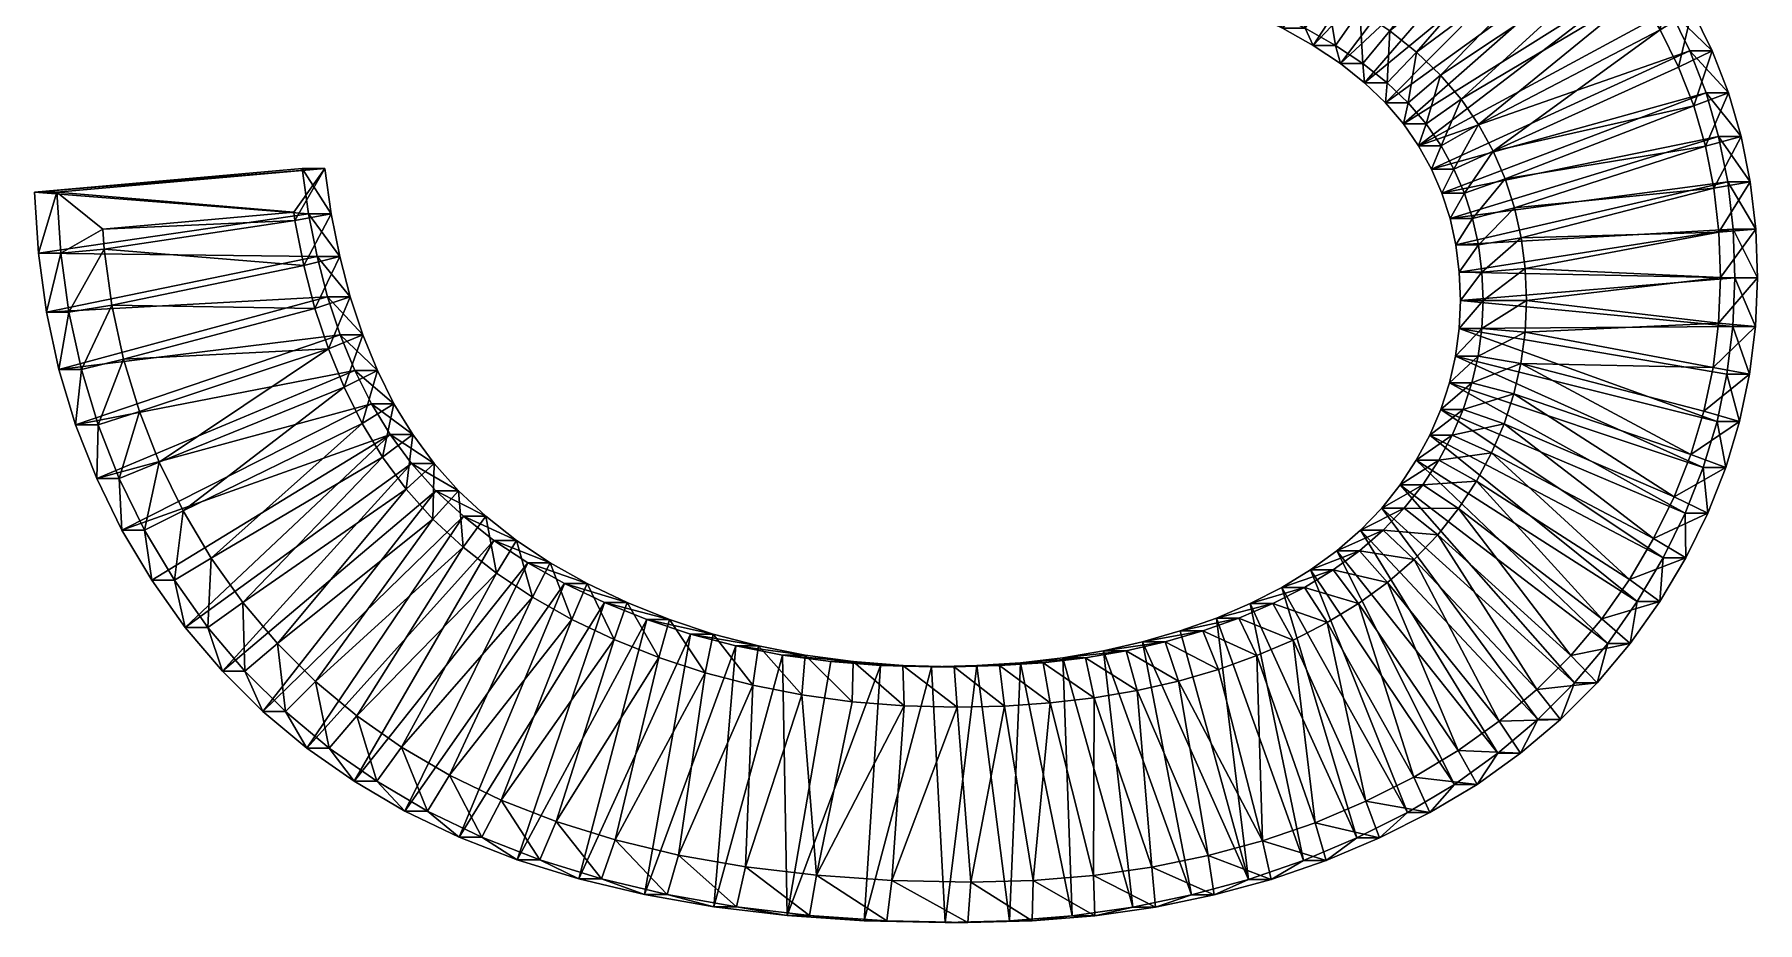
# Model space of a CAD drawing. Header units: metres. Extents: x -136 to 55, y -57 to 41.
# Drawn here: x -61.5 to -50.31, y 6.99 to 12.75 of the extents above; entities that cross this region are included whole.
import ezdxf

# ---------------------------------------------------------------- set-up
doc = ezdxf.new("R2010")
doc.units = ezdxf.units.M
doc.layers.get('0').update_dxf_attribs({"true_color": 0x57e057})

msp = doc.modelspace()

# ---------------------------------------------------------------- meshes
at = {"color": 74, "true_color": 0x58b11a}
mesh = msp.add_polyface(dxfattribs=at)
corners = [(-56.843, 13.805, 0.083), (-56.32, 13.674, 0.033), (-56.696, 13.805, 1.605), (-56.174, 13.674, 1.554), (-55.802, 13.547, -0.017), (-55.655, 13.547, 1.504), (-55.339, 13.43, -0.062), (-55.192, 13.43, 1.46), (-54.931, 13.323, -0.101), (-54.784, 13.323, 1.421), (-54.578, 13.226, -0.135), (-54.432, 13.226, 1.387), (-54.281, 13.138, -0.163), (-54.134, 13.138, 1.358), (-54.039, 13.061, -0.187), (-53.892, 13.061, 1.335), (-53.852, 12.993, -0.205), (-57.523, 8.954, 0.149), (-57.377, 8.954, 1.67), (-57.093, 8.86, 1.643), (-57.798, 9.064, 0.175), (-57.651, 9.064, 1.697), (-58.057, 9.188, 0.2), (-57.911, 9.188, 1.722), (-56.696, 13.805, 1.605), (-56.174, 13.674, 1.554), (-55.655, 13.547, 1.504), (-55.192, 13.43, 1.46), (-54.784, 13.323, 1.421), (-54.432, 13.226, 1.387), (-54.134, 13.138, 1.358), (-53.892, 13.061, 1.335), (-57.093, 8.86, 1.643), (-57.377, 8.954, 1.67), (-57.651, 9.064, 1.697), (-57.911, 9.188, 1.722), (-58.15, 9.323, 1.745), (-56.61, 14.059, 1.816), (-56.09, 13.929, 1.766), (-55.572, 13.802, 1.716), (-55.107, 13.684, 1.671), (-54.696, 13.576, 1.631), (-54.34, 13.478, 1.597), (-54.037, 13.389, 1.568), (-57.445, 8.707, 1.896), (-57.735, 8.824, 1.924), (-58.01, 8.955, 1.95), (-58.15, 9.323, 1.745), (-53.792, 14.935, -0.211), (-53.411, 14.812, -0.247)]
mesh.append_faces([[corners[k] for k in face] for face in [(48, 12, 10), (49, 14, 12)]], dxfattribs={"vtx0": -1, "vtx2": -1, "color": 74})
mesh.append_faces([[corners[k] for k in face] for face in [(0, 1, 2), (1, 4, 3), (4, 6, 5), (6, 8, 7), (8, 10, 9), (10, 12, 11), (12, 14, 13), (14, 16, 15), (17, 20, 18), (20, 22, 21), (2, 3, 24), (3, 5, 25), (5, 7, 26), (7, 9, 27), (9, 11, 28), (11, 13, 29), (13, 15, 30), (19, 18, 32), (18, 21, 33), (21, 23, 34), (23, 36, 35), (24, 25, 37), (25, 26, 38), (26, 27, 39), (27, 28, 40), (28, 29, 41), (29, 30, 42), (30, 31, 43), (33, 34, 44), (34, 35, 45), (35, 47, 46)]], dxfattribs={"vtx1": -1, "color": 74})
mesh.append_faces([[corners[k] for k in face] for face in [(1, 3, 2), (4, 5, 3), (6, 7, 5), (8, 9, 7), (10, 11, 9), (12, 13, 11), (14, 15, 13), (17, 18, 19), (20, 21, 18), (22, 23, 21), (3, 25, 24), (5, 26, 25), (7, 27, 26), (9, 28, 27), (11, 29, 28), (13, 30, 29), (15, 31, 30), (18, 33, 32), (21, 34, 33), (23, 35, 34), (26, 39, 38), (27, 40, 39), (28, 41, 40), (29, 42, 41), (30, 43, 42), (35, 46, 45)]], dxfattribs={"vtx2": -1, "color": 74})
mesh = msp.add_polyface(dxfattribs=at)
corners = [(-53.852, 12.993, -0.205), (-53.705, 12.993, 1.317), (-53.892, 13.061, 1.335), (-53.613, 12.895, -0.228), (-53.467, 12.895, 1.294), (-53.395, 12.79, -0.249), (-53.249, 12.79, 1.273), (-53.197, 12.679, -0.268), (-53.051, 12.679, 1.254), (-53.02, 12.561, -0.285), (-52.874, 12.561, 1.237), (-52.863, 12.437, -0.3), (-52.717, 12.437, 1.221), (-53.892, 13.061, 1.335), (-53.705, 12.993, 1.317), (-53.467, 12.895, 1.294), (-53.249, 12.79, 1.273), (-53.051, 12.679, 1.254), (-52.874, 12.561, 1.237), (-52.717, 12.437, 1.221), (-53.788, 13.309, 1.544), (-54.037, 13.389, 1.568), (-53.591, 13.238, 1.525), (-53.34, 13.134, 1.501), (-53.108, 13.023, 1.478), (-52.894, 12.903, 1.458), (-52.7, 12.774, 1.439), (-52.525, 12.636, 1.422), (-53.328, 14.564, 1.5), (-53.015, 14.451, 1.469), (-52.445, 14.187, 1.415), (-52.153, 14.016, 1.387), (-51.888, 13.836, 1.361), (-51.648, 13.645, 1.338), (-51.435, 13.444, 1.317), (-52.37, 12.487, 1.407), (-53.411, 14.812, -0.247), (-54.039, 13.061, -0.187), (-53.088, 14.696, -0.278), (-52.489, 14.417, -0.336), (-52.182, 14.238, -0.366), (-51.9, 14.047, -0.393), (-51.645, 13.844, -0.417), (-51.416, 13.628, -0.439), (-52.727, 12.307, -0.313), (-51.212, 13.4, -0.459), (-52.611, 12.17, -0.324)]
mesh.append_faces([[corners[k] for k in face] for face in [(40, 5, 39), (41, 7, 40), (42, 9, 41)]], dxfattribs={"vtx0": -1, "vtx1": -1, "color": 74})
mesh.append_faces([[corners[k] for k in face] for face in [(28, 21, 20), (28, 20, 22), (29, 22, 23), (30, 23, 24), (30, 24, 25), (32, 25, 26), (33, 26, 27), (34, 27, 35), (36, 0, 37), (38, 3, 0), (39, 5, 3), (40, 7, 5), (41, 9, 7), (42, 11, 9), (43, 44, 11), (45, 46, 44)]], dxfattribs={"vtx0": -1, "vtx2": -1, "color": 74})
mesh.append_faces([[corners[k] for k in face] for face in [(0, 3, 1), (3, 5, 4), (5, 7, 6), (7, 9, 8), (9, 11, 10), (2, 1, 13), (1, 4, 14), (4, 6, 15), (6, 8, 16), (8, 10, 17), (10, 12, 18), (13, 14, 20), (14, 15, 22), (15, 16, 23), (16, 17, 24), (17, 18, 25), (18, 19, 26)]], dxfattribs={"vtx1": -1, "color": 74})
mesh.append_faces([[corners[k] for k in face] for face in [(31, 30, 25), (32, 31, 25), (33, 32, 26)]], dxfattribs={"vtx1": -1, "vtx2": -1, "color": 74})
mesh.append_faces([[corners[k] for k in face] for face in [(0, 1, 2), (3, 4, 1), (5, 6, 4), (7, 8, 6), (9, 10, 8), (11, 12, 10), (1, 14, 13), (4, 15, 14), (6, 16, 15), (8, 17, 16), (10, 18, 17), (12, 19, 18), (13, 20, 21), (14, 22, 20), (15, 23, 22), (16, 24, 23), (17, 25, 24), (18, 26, 25), (19, 27, 26)]], dxfattribs={"vtx2": -1, "color": 74})
mesh = msp.add_polyface(dxfattribs=at)
corners = [(-50.564, 12.088, -0.521), (-50.646, 12.372, -0.513), (-50.417, 12.088, 1), (-50.5, 12.372, 1.008), (-50.752, 12.645, -0.503), (-50.606, 12.645, 1.018), (-50.882, 12.908, -0.491), (-50.735, 12.908, 1.031), (-51.035, 13.159, -0.476), (-50.888, 13.159, 1.045), (-51.212, 13.4, -0.459), (-51.066, 13.4, 1.062), (-51.416, 13.628, -0.439), (-51.269, 13.628, 1.082), (-51.645, 13.844, -0.417), (-51.499, 13.844, 1.104), (-50.417, 12.088, 1), (-50.5, 12.372, 1.008), (-50.606, 12.645, 1.018), (-50.735, 12.908, 1.031), (-50.888, 13.159, 1.045), (-51.066, 13.4, 1.062), (-51.269, 13.628, 1.082), (-51.499, 13.844, 1.104), (-50.726, 12.288, 1.249), (-50.65, 12.026, 1.242), (-50.824, 12.539, 1.259), (-50.943, 12.781, 1.27), (-51.084, 13.013, 1.284), (-51.247, 13.234, 1.299), (-51.435, 13.444, 1.317), (-51.648, 13.645, 1.338), (-51.754, 14.047, 1.129), (-51.888, 13.836, 1.361), (-52.525, 12.636, 1.422), (-52.37, 12.487, 1.407), (-52.236, 12.33, 1.395), (-52.123, 12.165, 1.384), (-52.028, 11.993, 1.374), (-52.863, 12.437, -0.3), (-52.727, 12.307, -0.313), (-52.611, 12.17, -0.324), (-52.512, 12.027, -0.334), (-52.429, 11.877, -0.342)]
mesh.append_faces([[corners[k] for k in face] for face in [(12, 39, 14), (10, 40, 12), (8, 41, 10), (6, 42, 8), (4, 42, 6), (1, 43, 4)]], dxfattribs={"vtx0": -1, "vtx1": -1, "color": 74})
mesh.append_faces([[corners[k] for k in face] for face in [(29, 35, 36), (28, 36, 37), (27, 37, 38), (4, 43, 42)]], dxfattribs={"vtx0": -1, "vtx2": -1, "color": 74})
mesh.append_faces([[corners[k] for k in face] for face in [(0, 1, 2), (1, 4, 3), (4, 6, 5), (6, 8, 7), (8, 10, 9), (10, 12, 11), (12, 14, 13), (2, 3, 16), (3, 5, 17), (5, 7, 18), (7, 9, 19), (9, 11, 20), (11, 13, 21), (13, 15, 22), (17, 18, 24), (18, 19, 26), (19, 20, 27), (20, 21, 28), (21, 22, 29), (22, 23, 30), (23, 32, 31)]], dxfattribs={"vtx1": -1, "color": 74})
mesh.append_faces([[corners[k] for k in face] for face in [(30, 31, 34), (29, 30, 35), (28, 29, 36), (27, 28, 37), (26, 27, 38), (24, 26, 38)]], dxfattribs={"vtx1": -1, "vtx2": -1, "color": 74})
mesh.append_faces([[corners[k] for k in face] for face in [(1, 3, 2), (4, 5, 3), (6, 7, 5), (8, 9, 7), (10, 11, 9), (12, 13, 11), (14, 15, 13), (3, 17, 16), (5, 18, 17), (7, 19, 18), (9, 20, 19), (11, 21, 20), (13, 22, 21), (15, 23, 22), (17, 24, 25), (18, 26, 24), (19, 27, 26), (20, 28, 27), (21, 29, 28), (22, 30, 29), (23, 31, 30), (32, 33, 31)]], dxfattribs={"vtx2": -1, "color": 74})
mesh = msp.add_polyface(dxfattribs=at)
corners = [(-52.863, 12.437, -0.3), (-52.727, 12.307, -0.313), (-52.717, 12.437, 1.221), (-52.58, 12.307, 1.208), (-52.611, 12.17, -0.324), (-52.464, 12.17, 1.197), (-52.512, 12.027, -0.334), (-52.366, 12.027, 1.188), (-52.429, 11.877, -0.342), (-52.283, 11.877, 1.18), (-52.361, 11.72, -0.348), (-52.215, 11.72, 1.173), (-52.308, 11.556, -0.353), (-52.162, 11.556, 1.168), (-52.271, 11.386, -0.357), (-52.124, 11.386, 1.164), (-52.248, 11.209, -0.359), (-52.101, 11.209, 1.162), (-52.24, 11.025, -0.36), (-52.094, 11.025, 1.161), (-52.248, 10.842, -0.359), (-52.102, 10.842, 1.162), (-52.272, 10.663, -0.357), (-52.717, 12.437, 1.221), (-52.58, 12.307, 1.208), (-52.464, 12.17, 1.197), (-52.366, 12.027, 1.188), (-52.283, 11.877, 1.18), (-52.215, 11.72, 1.173), (-52.162, 11.556, 1.168), (-52.124, 11.386, 1.164), (-52.101, 11.209, 1.162), (-52.094, 11.025, 1.161), (-52.102, 10.842, 1.162), (-52.126, 10.663, 1.165), (-52.525, 12.636, 1.422), (-52.37, 12.487, 1.407), (-52.236, 12.33, 1.395), (-52.123, 12.165, 1.384), (-52.028, 11.993, 1.374), (-51.95, 11.813, 1.367), (-51.889, 11.626, 1.361), (-51.846, 11.431, 1.357), (-51.82, 11.231, 1.354), (-52.126, 10.663, 1.165), (-51.821, 10.819, 1.355), (-51.035, 13.159, -0.476)]
mesh.append_faces([[corners[k] for k in face] for face in [(46, 6, 4)]], dxfattribs={"vtx0": -1, "vtx2": -1, "color": 74})
mesh.append_faces([[corners[k] for k in face] for face in [(0, 1, 2), (1, 4, 3), (4, 6, 5), (6, 8, 7), (8, 10, 9), (10, 12, 11), (12, 14, 13), (14, 16, 15), (16, 18, 17), (18, 20, 19), (20, 22, 21), (2, 3, 23), (3, 5, 24), (5, 7, 25), (7, 9, 26), (9, 11, 27), (11, 13, 28), (13, 15, 29), (15, 17, 30), (17, 19, 31), (19, 21, 32), (21, 34, 33), (23, 24, 35), (24, 25, 36), (25, 26, 37), (26, 27, 38), (27, 28, 39), (28, 29, 40), (29, 30, 41), (30, 31, 42), (31, 32, 43), (33, 44, 45)]], dxfattribs={"vtx1": -1, "color": 74})
mesh.append_faces([[corners[k] for k in face] for face in [(1, 3, 2), (4, 5, 3), (6, 7, 5), (8, 9, 7), (10, 11, 9), (12, 13, 11), (14, 15, 13), (16, 17, 15), (18, 19, 17), (20, 21, 19), (3, 24, 23), (5, 25, 24), (7, 26, 25), (9, 27, 26), (11, 28, 27), (13, 29, 28), (15, 30, 29), (17, 31, 30), (19, 32, 31), (21, 33, 32), (24, 36, 35), (25, 37, 36), (26, 38, 37), (27, 39, 38), (28, 40, 39)]], dxfattribs={"vtx2": -1, "color": 74})
mesh = msp.add_polyface(dxfattribs=at)
corners = [(-50.471, 10.856, -0.53), (-50.324, 10.856, 0.991), (-50.363, 10.546, 0.995), (-50.458, 11.172, -0.532), (-50.312, 11.172, 0.99), (-50.47, 11.488, -0.53), (-50.323, 11.488, 0.991), (-50.505, 11.794, -0.527), (-50.359, 11.794, 0.994), (-50.564, 12.088, -0.521), (-50.417, 12.088, 1), (-50.324, 10.856, 0.991), (-50.363, 10.546, 0.995), (-50.312, 11.172, 0.99), (-50.323, 11.488, 0.991), (-50.359, 11.794, 0.994), (-50.417, 12.088, 1), (-50.564, 10.878, 1.233), (-50.6, 10.589, 1.237), (-50.552, 11.173, 1.232), (-50.563, 11.468, 1.233), (-50.595, 11.753, 1.237), (-50.65, 12.026, 1.242), (-50.5, 12.372, 1.008), (-52.162, 11.556, 1.168), (-51.889, 11.626, 1.361), (-51.95, 11.813, 1.367), (-52.124, 11.386, 1.164), (-51.846, 11.431, 1.357), (-52.101, 11.209, 1.162), (-51.82, 11.231, 1.354), (-52.094, 11.025, 1.161), (-51.812, 11.024, 1.354), (-52.102, 10.842, 1.162), (-51.821, 10.819, 1.355), (-50.726, 12.288, 1.249), (-52.028, 11.993, 1.374), (-50.646, 12.372, -0.513), (-52.361, 11.72, -0.348), (-52.429, 11.877, -0.342), (-52.308, 11.556, -0.353), (-52.271, 11.386, -0.357), (-52.248, 11.209, -0.359), (-52.24, 11.025, -0.36), (-52.248, 10.842, -0.359), (-50.51, 10.546, -0.527)]
mesh.append_faces([[corners[k] for k in face] for face in [(9, 38, 37), (7, 40, 9), (5, 41, 7), (3, 42, 5), (0, 43, 3), (45, 44, 0)]], dxfattribs={"vtx0": -1, "vtx1": -1, "color": 74})
mesh.append_faces([[corners[k] for k in face] for face in [(35, 36, 26), (22, 26, 25), (21, 25, 28), (20, 28, 30), (19, 30, 32), (17, 32, 34), (37, 38, 39), (9, 40, 38), (7, 41, 40), (5, 42, 41), (3, 43, 42), (0, 44, 43)]], dxfattribs={"vtx0": -1, "vtx2": -1, "color": 74})
mesh.append_faces([[corners[k] for k in face] for face in [(0, 3, 1), (3, 5, 4), (5, 7, 6), (7, 9, 8), (1, 4, 11), (4, 6, 13), (6, 8, 14), (8, 10, 15), (11, 13, 17), (13, 14, 19), (14, 15, 20), (15, 16, 21), (16, 23, 22), (31, 33, 32)]], dxfattribs={"vtx1": -1, "color": 74})
mesh.append_faces([[corners[k] for k in face] for face in [(22, 35, 26), (21, 22, 25), (20, 21, 28), (19, 20, 30), (17, 19, 32), (18, 17, 34)]], dxfattribs={"vtx1": -1, "vtx2": -1, "color": 74})
mesh.append_faces([[corners[k] for k in face] for face in [(0, 1, 2), (3, 4, 1), (5, 6, 4), (7, 8, 6), (9, 10, 8), (1, 11, 12), (4, 13, 11), (6, 14, 13), (8, 15, 14), (10, 16, 15), (11, 17, 18), (13, 19, 17), (14, 20, 19), (15, 21, 20), (16, 22, 21), (24, 25, 26), (27, 28, 25), (29, 30, 28), (31, 32, 30), (33, 34, 32)]], dxfattribs={"vtx2": -1, "color": 74})
mesh = msp.add_polyface(dxfattribs=at)
corners = [(-61.474, 11.332, 0.529), (-61.422, 10.948, 0.524), (-61.328, 11.332, 2.051), (-61.275, 10.948, 2.046), (-61.341, 10.577, 0.516), (-61.194, 10.577, 2.038), (-61.232, 10.217, 0.506), (-61.086, 10.217, 2.027), (-61.095, 9.869, 0.493), (-60.949, 9.869, 2.014), (-59.76, 11.88, 0.364), (-61.499, 11.727, 0.532), (-59.614, 11.88, 1.886), (-61.353, 11.727, 2.053), (-61.328, 11.332, 2.051), (-61.275, 10.948, 2.046), (-61.194, 10.577, 2.038), (-61.086, 10.217, 2.027), (-60.949, 9.869, 2.014), (-59.614, 11.88, 1.886), (-61.353, 11.727, 2.053), (-61.047, 11.358, 2.243), (-60.997, 10.994, 2.238), (-60.921, 10.643, 2.231), (-60.818, 10.303, 2.221), (-60.689, 9.976, 2.208), (-60.784, 9.534, 1.998), (-59.816, 11.597, 2.124), (-61.056, 11.488, 2.244), (-60.534, 9.659, 2.194), (-59.489, 10.461, 2.093), (-59.591, 10.71, 2.103), (-59.678, 10.973, 2.111), (-59.751, 11.251, 2.118), (-59.809, 11.543, 2.124), (-59.311, 10.354, 0.321), (-60.931, 9.534, 0.477), (-59.419, 10.57, 0.331), (-59.514, 10.801, 0.34), (-59.596, 11.048, 0.348), (-59.664, 11.309, 0.355), (-59.719, 11.587, 0.36)]
mesh.append_faces([[corners[k] for k in face] for face in [(8, 35, 36), (6, 37, 8), (4, 38, 6), (1, 39, 4), (0, 40, 1), (11, 41, 0)]], dxfattribs={"vtx0": -1, "vtx1": -1, "color": 74})
mesh.append_faces([[corners[k] for k in face] for face in [(23, 31, 32), (22, 32, 33), (21, 33, 34), (6, 38, 37), (4, 39, 38), (1, 40, 39), (0, 41, 40)]], dxfattribs={"vtx0": -1, "vtx2": -1, "color": 74})
mesh.append_faces([[corners[k] for k in face] for face in [(0, 1, 2), (1, 4, 3), (4, 6, 5), (6, 8, 7), (10, 11, 12), (11, 0, 13), (2, 3, 14), (3, 5, 15), (5, 7, 16), (7, 9, 17), (12, 13, 19), (13, 2, 20), (14, 15, 21), (15, 16, 22), (16, 17, 23), (17, 18, 24), (18, 26, 25), (19, 20, 27), (20, 14, 28), (27, 28, 34), (10, 41, 11)]], dxfattribs={"vtx1": -1, "color": 74})
mesh.append_faces([[corners[k] for k in face] for face in [(25, 29, 30), (24, 25, 31), (23, 24, 31), (22, 23, 32), (21, 22, 33), (28, 21, 34)]], dxfattribs={"vtx1": -1, "vtx2": -1, "color": 74})
mesh.append_faces([[corners[k] for k in face] for face in [(1, 3, 2), (4, 5, 3), (6, 7, 5), (8, 9, 7), (11, 13, 12), (0, 2, 13), (3, 15, 14), (5, 16, 15), (7, 17, 16), (9, 18, 17), (13, 20, 19), (2, 14, 20), (15, 22, 21), (16, 23, 22), (17, 24, 23), (18, 25, 24), (20, 28, 27), (14, 21, 28)]], dxfattribs={"vtx2": -1, "color": 74})
mesh = msp.add_polyface(dxfattribs=at)
corners = [(-58.893, 9.79, 0.281), (-59.051, 9.967, 0.296), (-58.747, 9.79, 1.802), (-58.905, 9.967, 1.817), (-59.19, 10.154, 0.309), (-59.043, 10.154, 1.831), (-59.311, 10.354, 0.321), (-59.165, 10.354, 1.842), (-59.419, 10.57, 0.331), (-59.273, 10.57, 1.853), (-59.514, 10.801, 0.34), (-59.368, 10.801, 1.862), (-59.596, 11.048, 0.348), (-59.449, 11.048, 1.87), (-59.664, 11.309, 0.355), (-59.517, 11.309, 1.876), (-59.719, 11.587, 0.36), (-59.572, 11.587, 1.882), (-59.76, 11.88, 0.364), (-59.614, 11.88, 1.886), (-58.747, 9.79, 1.802), (-58.905, 9.967, 1.817), (-59.043, 10.154, 1.831), (-59.165, 10.354, 1.842), (-59.273, 10.57, 1.853), (-59.368, 10.801, 1.862), (-59.449, 11.048, 1.87), (-59.517, 11.309, 1.876), (-59.572, 11.587, 1.882), (-59.614, 11.88, 1.886), (-59.086, 9.801, 2.054), (-58.912, 9.606, 2.037), (-59.239, 10.007, 2.069), (-59.372, 10.227, 2.082), (-59.489, 10.461, 2.093), (-59.591, 10.71, 2.103), (-59.678, 10.973, 2.111), (-59.751, 11.251, 2.118), (-59.809, 11.543, 2.124), (-59.816, 11.597, 2.124), (-60.352, 9.353, 2.176), (-60.534, 9.659, 2.194), (-60.689, 9.976, 2.208), (-60.931, 9.534, 0.477), (-61.095, 9.869, 0.493)]
mesh.append_faces([[corners[k] for k in face] for face in [(40, 32, 33), (41, 33, 34), (42, 34, 35), (43, 6, 4), (44, 8, 6)]], dxfattribs={"vtx0": -1, "vtx2": -1, "color": 74})
mesh.append_faces([[corners[k] for k in face] for face in [(0, 1, 2), (1, 4, 3), (4, 6, 5), (6, 8, 7), (8, 10, 9), (10, 12, 11), (12, 14, 13), (14, 16, 15), (16, 18, 17), (2, 3, 20), (3, 5, 21), (5, 7, 22), (7, 9, 23), (9, 11, 24), (11, 13, 25), (13, 15, 26), (15, 17, 27), (17, 19, 28), (21, 22, 30), (22, 23, 32), (23, 24, 33), (24, 25, 34), (25, 26, 35), (26, 27, 36), (27, 28, 37), (28, 29, 38)]], dxfattribs={"vtx1": -1, "color": 74})
mesh.append_faces([[corners[k] for k in face] for face in [(1, 3, 2), (4, 5, 3), (6, 7, 5), (8, 9, 7), (10, 11, 9), (12, 13, 11), (14, 15, 13), (16, 17, 15), (18, 19, 17), (3, 21, 20), (5, 22, 21), (7, 23, 22), (9, 24, 23), (11, 25, 24), (13, 26, 25), (15, 27, 26), (17, 28, 27), (19, 29, 28), (21, 30, 31), (22, 32, 30), (23, 33, 32), (24, 34, 33), (25, 35, 34), (26, 36, 35), (27, 37, 36), (28, 38, 37), (29, 39, 38)]], dxfattribs={"vtx2": -1, "color": 74})
mesh = msp.add_polyface(dxfattribs=at)
corners = [(-50.781, 9.645, -0.5), (-50.665, 9.94, -0.512), (-50.635, 9.645, 1.021), (-50.518, 9.94, 1.01), (-50.574, 10.24, -0.52), (-50.428, 10.24, 1.001), (-50.51, 10.546, -0.527), (-50.363, 10.546, 0.995), (-50.471, 10.856, -0.53), (-52.272, 10.663, -0.357), (-52.126, 10.663, 1.165), (-52.102, 10.842, 1.162), (-52.312, 10.489, -0.353), (-52.166, 10.489, 1.168), (-52.368, 10.318, -0.348), (-52.222, 10.318, 1.174), (-50.635, 9.645, 1.021), (-50.518, 9.94, 1.01), (-50.428, 10.24, 1.001), (-50.363, 10.546, 0.995), (-50.324, 10.856, 0.991), (-52.126, 10.663, 1.165), (-52.102, 10.842, 1.162), (-52.166, 10.489, 1.168), (-52.222, 10.318, 1.174), (-52.294, 10.151, 1.181), (-52.294, 10.151, 1.181), (-50.853, 9.751, 1.261), (-50.744, 10.026, 1.251), (-50.66, 10.306, 1.243), (-50.6, 10.589, 1.237), (-50.324, 10.856, 0.991), (-51.848, 10.616, 1.357), (-51.821, 10.819, 1.355), (-51.893, 10.418, 1.362), (-51.957, 10.225, 1.368), (-52.038, 10.036, 1.375), (-52.381, 9.988, 1.189), (-52.136, 9.853, 1.385), (-50.986, 9.48, 1.274), (-52.248, 10.842, -0.359), (-50.924, 9.355, -0.487), (-52.44, 10.151, -0.341), (-51.092, 9.071, -0.471), (-52.528, 9.988, -0.332)]
mesh.append_faces([[corners[k] for k in face] for face in [(4, 40, 6), (1, 9, 4), (0, 12, 1), (41, 14, 0)]], dxfattribs={"vtx0": -1, "vtx1": -1, "color": 74})
mesh.append_faces([[corners[k] for k in face] for face in [(30, 33, 32), (28, 32, 34), (27, 34, 35), (39, 35, 36), (4, 9, 40), (1, 12, 9), (0, 14, 12), (41, 42, 14), (43, 44, 42)]], dxfattribs={"vtx0": -1, "vtx2": -1, "color": 74})
mesh.append_faces([[corners[k] for k in face] for face in [(0, 1, 2), (1, 4, 3), (4, 6, 5), (6, 8, 7), (9, 12, 10), (2, 3, 16), (3, 5, 17), (5, 7, 18), (7, 20, 19), (10, 13, 21), (13, 15, 23), (15, 25, 24), (16, 17, 27), (17, 18, 28), (18, 19, 29), (19, 31, 30), (21, 23, 32), (23, 24, 34), (24, 26, 35), (26, 37, 36)]], dxfattribs={"vtx1": -1, "color": 74})
mesh.append_faces([[corners[k] for k in face] for face in [(29, 30, 32), (28, 29, 32), (27, 28, 34), (39, 27, 35)]], dxfattribs={"vtx1": -1, "vtx2": -1, "color": 74})
mesh.append_faces([[corners[k] for k in face] for face in [(1, 3, 2), (4, 5, 3), (6, 7, 5), (9, 10, 11), (12, 13, 10), (14, 15, 13), (3, 17, 16), (5, 18, 17), (7, 19, 18), (10, 21, 22), (13, 23, 21), (15, 24, 23), (25, 26, 24), (17, 28, 27), (18, 29, 28), (19, 30, 29), (21, 32, 33), (23, 34, 32), (24, 35, 34), (26, 36, 35), (37, 38, 36)]], dxfattribs={"vtx2": -1, "color": 74})
mesh = msp.add_polyface(dxfattribs=at)
corners = [(-52.312, 10.489, -0.353), (-52.368, 10.318, -0.348), (-52.166, 10.489, 1.168), (-52.44, 10.151, -0.341), (-52.222, 10.318, 1.174), (-52.294, 10.151, 1.181), (-52.528, 9.988, -0.332), (-52.381, 9.988, 1.189), (-52.632, 9.829, -0.322), (-52.485, 9.829, 1.199), (-52.752, 9.677, -0.311), (-52.606, 9.677, 1.211), (-52.889, 9.534, -0.297), (-52.743, 9.534, 1.224), (-53.043, 9.401, -0.283), (-52.896, 9.401, 1.239), (-53.213, 9.277, -0.266), (-53.067, 9.277, 1.255), (-53.401, 9.163, -0.248), (-53.254, 9.163, 1.273), (-53.605, 9.059, -0.229), (-53.458, 9.059, 1.293), (-53.825, 8.964, -0.207), (-53.679, 8.964, 1.314), (-52.294, 10.151, 1.181), (-52.381, 9.988, 1.189), (-52.485, 9.829, 1.199), (-52.606, 9.677, 1.211), (-52.743, 9.534, 1.224), (-52.896, 9.401, 1.239), (-53.067, 9.277, 1.255), (-53.254, 9.163, 1.273), (-53.458, 9.059, 1.293), (-53.679, 8.964, 1.314), (-52.136, 9.853, 1.385), (-52.253, 9.675, 1.396), (-52.388, 9.504, 1.409), (-52.542, 9.343, 1.424), (-52.714, 9.195, 1.441), (-52.902, 9.059, 1.459), (-53.106, 8.934, 1.478), (-53.326, 8.821, 1.5), (-51.989, 8.294, 1.371), (-51.499, 8.543, -0.431), (-51.737, 8.306, -0.408), (-51.997, 8.087, -0.383)]
mesh.append_faces([[corners[k] for k in face] for face in [(42, 37, 38), (43, 10, 8), (44, 12, 10), (45, 14, 12)]], dxfattribs={"vtx0": -1, "vtx2": -1, "color": 74})
mesh.append_faces([[corners[k] for k in face] for face in [(0, 1, 2), (1, 3, 4), (3, 6, 5), (6, 8, 7), (8, 10, 9), (10, 12, 11), (12, 14, 13), (14, 16, 15), (16, 18, 17), (18, 20, 19), (20, 22, 21), (5, 7, 24), (7, 9, 25), (9, 11, 26), (11, 13, 27), (13, 15, 28), (15, 17, 29), (17, 19, 30), (19, 21, 31), (21, 23, 32), (25, 26, 34), (26, 27, 35), (27, 28, 36), (28, 29, 37), (29, 30, 38), (30, 31, 39), (31, 32, 40), (32, 33, 41)]], dxfattribs={"vtx1": -1, "color": 74})
mesh.append_faces([[corners[k] for k in face] for face in [(3, 5, 4), (6, 7, 5), (8, 9, 7), (10, 11, 9), (12, 13, 11), (14, 15, 13), (16, 17, 15), (18, 19, 17), (20, 21, 19), (22, 23, 21), (7, 25, 24), (9, 26, 25), (11, 27, 26), (13, 28, 27), (15, 29, 28), (17, 30, 29), (19, 31, 30), (21, 32, 31), (23, 33, 32), (26, 35, 34), (27, 36, 35), (28, 37, 36), (29, 38, 37), (30, 39, 38), (31, 40, 39), (32, 41, 40)]], dxfattribs={"vtx2": -1, "color": 74})
mesh = msp.add_polyface(dxfattribs=at)
corners = [(-61.095, 9.869, 0.493), (-60.931, 9.534, 0.477), (-60.949, 9.869, 2.014), (-60.784, 9.534, 1.998), (-60.738, 9.21, 0.458), (-60.591, 9.21, 1.98), (-60.52, 8.903, 0.437), (-60.373, 8.903, 1.959), (-60.279, 8.619, 0.414), (-60.133, 8.619, 1.936), (-60.016, 8.358, 0.389), (-59.87, 8.358, 1.91), (-59.731, 8.12, 0.361), (-59.585, 8.12, 1.883), (-59.424, 7.905, 0.332), (-59.277, 7.905, 1.853), (-59.094, 7.712, 0.3), (-60.949, 9.869, 2.014), (-60.784, 9.534, 1.998), (-60.591, 9.21, 1.98), (-60.373, 8.903, 1.959), (-60.133, 8.619, 1.936), (-59.87, 8.358, 1.91), (-59.585, 8.12, 1.883), (-59.277, 7.905, 1.853), (-60.534, 9.659, 2.194), (-60.689, 9.976, 2.208), (-60.352, 9.353, 2.176), (-60.146, 9.064, 2.156), (-59.921, 8.798, 2.134), (-59.674, 8.553, 2.111), (-59.406, 8.329, 2.085), (-59.116, 8.126, 2.057), (-58.716, 9.424, 2.018), (-58.912, 9.606, 2.037), (-59.086, 9.801, 2.054), (-59.239, 10.007, 2.069), (-59.372, 10.227, 2.082), (-58.516, 9.468, 0.244), (-58.714, 9.624, 0.263), (-58.893, 9.79, 0.281), (-59.051, 9.967, 0.296), (-59.19, 10.154, 0.309)]
mesh.append_faces([[corners[k] for k in face] for face in [(12, 38, 14), (10, 39, 12), (8, 40, 10), (6, 41, 8), (4, 42, 6), (1, 42, 4)]], dxfattribs={"vtx0": -1, "vtx1": -1, "color": 74})
mesh.append_faces([[corners[k] for k in face] for face in [(29, 34, 35), (28, 35, 36), (10, 40, 39), (8, 41, 40), (6, 42, 41)]], dxfattribs={"vtx0": -1, "vtx2": -1, "color": 74})
mesh.append_faces([[corners[k] for k in face] for face in [(0, 1, 2), (1, 4, 3), (4, 6, 5), (6, 8, 7), (8, 10, 9), (10, 12, 11), (12, 14, 13), (14, 16, 15), (2, 3, 17), (3, 5, 18), (5, 7, 19), (7, 9, 20), (9, 11, 21), (11, 13, 22), (13, 15, 23), (18, 19, 25), (19, 20, 27), (20, 21, 28), (21, 22, 29), (22, 23, 30), (23, 24, 31)]], dxfattribs={"vtx1": -1, "color": 74})
mesh.append_faces([[corners[k] for k in face] for face in [(30, 31, 33), (29, 30, 34), (28, 29, 35), (27, 28, 36), (25, 27, 37)]], dxfattribs={"vtx1": -1, "vtx2": -1, "color": 74})
mesh.append_faces([[corners[k] for k in face] for face in [(1, 3, 2), (4, 5, 3), (6, 7, 5), (8, 9, 7), (10, 11, 9), (12, 13, 11), (14, 15, 13), (3, 18, 17), (5, 19, 18), (7, 20, 19), (9, 21, 20), (11, 22, 21), (13, 23, 22), (15, 24, 23), (18, 25, 26), (19, 27, 25), (20, 28, 27), (21, 29, 28), (22, 30, 29), (23, 31, 30), (24, 32, 31)]], dxfattribs={"vtx2": -1, "color": 74})
mesh = msp.add_polyface(dxfattribs=at)
corners = [(-52.28, 7.885, -0.356), (-51.997, 8.087, -0.383), (-52.133, 7.885, 1.165), (-51.851, 8.087, 1.138), (-51.737, 8.306, -0.408), (-51.59, 8.306, 1.113), (-51.499, 8.543, -0.431), (-51.353, 8.543, 1.09), (-51.284, 8.798, -0.452), (-51.138, 8.798, 1.069), (-51.092, 9.071, -0.471), (-50.945, 9.071, 1.051), (-50.924, 9.355, -0.487), (-50.777, 9.355, 1.035), (-50.781, 9.645, -0.5), (-50.635, 9.645, 1.021), (-52.133, 7.885, 1.165), (-52.439, 7.702, 1.195), (-51.851, 8.087, 1.138), (-51.59, 8.306, 1.113), (-51.353, 8.543, 1.09), (-51.138, 8.798, 1.069), (-50.945, 9.071, 1.051), (-50.777, 9.355, 1.035), (-50.635, 9.645, 1.021), (-52.255, 8.105, 1.396), (-51.989, 8.294, 1.371), (-51.745, 8.5, 1.347), (-51.524, 8.721, 1.326), (-51.323, 8.959, 1.307), (-51.143, 9.214, 1.289), (-50.986, 9.48, 1.274), (-50.853, 9.751, 1.261), (-52.038, 10.036, 1.375), (-52.136, 9.853, 1.385), (-52.253, 9.675, 1.396), (-52.388, 9.504, 1.409), (-52.542, 9.343, 1.424), (-52.44, 10.151, -0.341), (-52.528, 9.988, -0.332), (-52.632, 9.829, -0.322), (-52.752, 9.677, -0.311), (-52.889, 9.534, -0.297)]
mesh.append_faces([[corners[k] for k in face] for face in [(10, 38, 12), (8, 39, 10), (6, 40, 8), (4, 41, 6), (1, 42, 4)]], dxfattribs={"vtx0": -1, "vtx1": -1, "color": 74})
mesh.append_faces([[corners[k] for k in face] for face in [(30, 33, 34), (29, 34, 35), (28, 35, 36), (27, 36, 37), (8, 40, 39)]], dxfattribs={"vtx0": -1, "vtx2": -1, "color": 74})
mesh.append_faces([[corners[k] for k in face] for face in [(0, 1, 2), (1, 4, 3), (4, 6, 5), (6, 8, 7), (8, 10, 9), (10, 12, 11), (12, 14, 13), (2, 3, 16), (3, 5, 18), (5, 7, 19), (7, 9, 20), (9, 11, 21), (11, 13, 22), (13, 15, 23), (16, 18, 25), (18, 19, 26), (19, 20, 27), (20, 21, 28), (21, 22, 29), (22, 23, 30), (23, 24, 31)]], dxfattribs={"vtx1": -1, "color": 74})
mesh.append_faces([[corners[k] for k in face] for face in [(30, 31, 33), (29, 30, 34), (28, 29, 35), (27, 28, 36), (26, 27, 37)]], dxfattribs={"vtx1": -1, "vtx2": -1, "color": 74})
mesh.append_faces([[corners[k] for k in face] for face in [(1, 3, 2), (4, 5, 3), (6, 7, 5), (8, 9, 7), (10, 11, 9), (12, 13, 11), (14, 15, 13), (2, 16, 17), (3, 18, 16), (5, 19, 18), (7, 20, 19), (9, 21, 20), (11, 22, 21), (13, 23, 22), (15, 24, 23), (18, 26, 25), (19, 27, 26), (20, 28, 27), (21, 29, 28), (22, 30, 29), (23, 31, 30), (24, 32, 31)]], dxfattribs={"vtx2": -1, "color": 74})
mesh = msp.add_polyface(dxfattribs=at)
corners = [(-59.094, 7.712, 0.3), (-58.947, 7.712, 1.821), (-59.277, 7.905, 1.853), (-58.741, 7.543, 0.266), (-58.595, 7.543, 1.787), (-58.365, 7.396, 0.23), (-58.219, 7.396, 1.751), (-57.964, 7.271, 0.191), (-58.057, 9.188, 0.2), (-58.296, 9.323, 0.223), (-57.911, 9.188, 1.722), (-58.15, 9.323, 1.745), (-58.516, 9.468, 0.244), (-58.369, 9.468, 1.766), (-58.714, 9.624, 0.263), (-58.568, 9.624, 1.785), (-58.893, 9.79, 0.281), (-58.747, 9.79, 1.802), (-59.277, 7.905, 1.853), (-58.947, 7.712, 1.821), (-58.595, 7.543, 1.787), (-58.219, 7.396, 1.751), (-57.818, 7.271, 1.713), (-58.15, 9.323, 1.745), (-57.911, 9.188, 1.722), (-58.369, 9.468, 1.766), (-58.568, 9.624, 1.785), (-58.747, 9.79, 1.802), (-59.116, 8.126, 2.057), (-58.804, 7.944, 2.027), (-58.47, 7.783, 1.995), (-58.112, 7.643, 1.96), (-58.265, 9.099, 1.975), (-58.01, 8.955, 1.95), (-58.5, 9.255, 1.998), (-58.716, 9.424, 2.018), (-58.912, 9.606, 2.037), (-58.905, 9.967, 1.817), (-57.735, 8.824, 1.924), (-59.406, 8.329, 2.085), (-59.674, 8.553, 2.111), (-57.798, 9.064, 0.175), (-59.424, 7.905, 0.332), (-59.731, 8.12, 0.361)]
mesh.append_faces([[corners[k] for k in face] for face in [(3, 41, 5), (0, 8, 3), (42, 9, 0)]], dxfattribs={"vtx0": -1, "vtx1": -1, "color": 74})
mesh.append_faces([[corners[k] for k in face] for face in [(30, 38, 33), (29, 33, 32), (28, 32, 34), (39, 34, 35), (40, 35, 36), (3, 8, 41), (0, 9, 8), (42, 12, 9), (43, 14, 12)]], dxfattribs={"vtx0": -1, "vtx2": -1, "color": 74})
mesh.append_faces([[corners[k] for k in face] for face in [(0, 3, 1), (3, 5, 4), (5, 7, 6), (8, 9, 10), (9, 12, 11), (12, 14, 13), (14, 16, 15), (2, 1, 18), (1, 4, 19), (4, 6, 20), (6, 22, 21), (11, 13, 23), (13, 15, 25), (15, 17, 26), (18, 19, 28), (19, 20, 29), (20, 21, 30), (23, 25, 32), (25, 26, 34), (26, 27, 35), (27, 37, 36)]], dxfattribs={"vtx1": -1, "color": 74})
mesh.append_faces([[corners[k] for k in face] for face in [(30, 31, 38), (29, 30, 33), (28, 29, 32), (39, 28, 34)]], dxfattribs={"vtx1": -1, "vtx2": -1, "color": 74})
mesh.append_faces([[corners[k] for k in face] for face in [(0, 1, 2), (3, 4, 1), (5, 6, 4), (9, 11, 10), (12, 13, 11), (14, 15, 13), (16, 17, 15), (1, 19, 18), (4, 20, 19), (6, 21, 20), (11, 23, 24), (13, 25, 23), (15, 26, 25), (17, 27, 26), (19, 29, 28), (20, 30, 29), (21, 31, 30), (23, 32, 33), (25, 34, 32), (26, 35, 34), (27, 36, 35)]], dxfattribs={"vtx2": -1, "color": 74})
mesh = msp.add_polyface(dxfattribs=at)
corners = [(-53.986, 7.168, -0.192), (-53.616, 7.268, -0.227), (-53.839, 7.168, 1.33), (-53.47, 7.268, 1.294), (-53.259, 7.391, -0.262), (-53.112, 7.391, 1.26), (-52.913, 7.537, -0.295), (-52.767, 7.537, 1.226), (-52.585, 7.702, -0.327), (-52.439, 7.702, 1.195), (-52.28, 7.885, -0.356), (-52.133, 7.885, 1.165), (-53.825, 8.964, -0.207), (-54.06, 8.88, -0.185), (-53.679, 8.964, 1.314), (-53.913, 8.88, 1.337), (-53.839, 7.168, 1.33), (-53.47, 7.268, 1.294), (-53.112, 7.391, 1.26), (-52.767, 7.537, 1.226), (-52.439, 7.702, 1.195), (-53.679, 8.964, 1.314), (-53.913, 8.88, 1.337), (-53.879, 7.423, 1.553), (-53.525, 7.519, 1.519), (-53.184, 7.636, 1.486), (-52.855, 7.775, 1.454), (-52.543, 7.932, 1.424), (-52.133, 7.885, 1.165), (-52.255, 8.105, 1.396), (-53.563, 8.72, 1.522), (-53.326, 8.821, 1.5), (-53.812, 8.63, 1.546), (-51.989, 8.294, 1.371), (-52.714, 9.195, 1.441), (-52.902, 9.059, 1.459), (-53.106, 8.934, 1.478), (-54.071, 8.555, 1.571), (-53.043, 9.401, -0.283), (-51.997, 8.087, -0.383), (-53.213, 9.277, -0.266), (-53.401, 9.163, -0.248), (-53.605, 9.059, -0.229)]
mesh.append_faces([[corners[k] for k in face] for face in [(10, 38, 39), (8, 40, 10), (6, 41, 8), (4, 42, 6), (1, 12, 4)]], dxfattribs={"vtx0": -1, "vtx1": -1, "color": 74})
mesh.append_faces([[corners[k] for k in face] for face in [(29, 34, 35), (27, 35, 36), (26, 36, 31), (25, 31, 30), (24, 30, 32), (24, 32, 37), (10, 40, 38), (8, 41, 40), (6, 42, 41), (4, 12, 42), (1, 13, 12)]], dxfattribs={"vtx0": -1, "vtx2": -1, "color": 74})
mesh.append_faces([[corners[k] for k in face] for face in [(0, 1, 2), (1, 4, 3), (4, 6, 5), (6, 8, 7), (8, 10, 9), (12, 13, 14), (2, 3, 16), (3, 5, 17), (5, 7, 18), (7, 9, 19), (9, 11, 20), (14, 15, 21), (16, 17, 23), (17, 18, 24), (18, 19, 25), (19, 20, 26), (20, 28, 27), (21, 22, 30)]], dxfattribs={"vtx1": -1, "color": 74})
mesh.append_faces([[corners[k] for k in face] for face in [(29, 33, 34), (27, 29, 35), (26, 27, 36), (25, 26, 31), (24, 25, 30), (23, 24, 37)]], dxfattribs={"vtx1": -1, "vtx2": -1, "color": 74})
mesh.append_faces([[corners[k] for k in face] for face in [(1, 3, 2), (4, 5, 3), (6, 7, 5), (8, 9, 7), (10, 11, 9), (13, 15, 14), (3, 17, 16), (5, 18, 17), (7, 19, 18), (9, 20, 19), (15, 22, 21), (17, 24, 23), (18, 25, 24), (19, 26, 25), (20, 27, 26), (28, 29, 27), (21, 30, 31), (22, 32, 30)]], dxfattribs={"vtx2": -1, "color": 74})
mesh = msp.add_polyface(dxfattribs=at)
corners = [(-57.964, 7.271, 0.191), (-57.818, 7.271, 1.713), (-58.219, 7.396, 1.751), (-57.539, 7.17, 0.15), (-57.392, 7.17, 1.672), (-57.088, 7.09, 0.107), (-56.941, 7.09, 1.628), (-56.612, 7.034, 0.061), (-56.466, 7.034, 1.582), (-56.112, 7, 0.013), (-55.965, 7, 1.534), (-55.586, 6.989, -0.038), (-57.818, 7.271, 1.713), (-58.219, 7.396, 1.751), (-57.392, 7.17, 1.672), (-56.941, 7.09, 1.628), (-56.466, 7.034, 1.582), (-55.965, 7, 1.534), (-55.44, 6.989, 1.484), (-58.112, 7.643, 1.96), (-57.728, 7.524, 1.923), (-57.318, 7.426, 1.884), (-56.883, 7.35, 1.842), (-56.421, 7.295, 1.797), (-55.933, 7.262, 1.75), (-55.86, 8.657, 1.524), (-56.183, 8.682, 1.555), (-55.853, 8.395, 1.743), (-56.19, 8.421, 1.775), (-56.496, 8.724, 1.585), (-56.517, 8.466, 1.807), (-56.799, 8.784, 1.615), (-56.836, 8.528, 1.837), (-57.145, 8.609, 1.867), (-57.445, 8.707, 1.896), (-57.735, 8.824, 1.924), (-55.675, 8.648, -0.029), (-56.007, 8.657, 0.003), (-56.329, 8.682, 0.034), (-56.642, 8.724, 0.064), (-56.946, 8.784, 0.093), (-57.239, 8.86, 0.121), (-57.523, 8.954, 0.149), (-58.365, 7.396, 0.23), (-57.798, 9.064, 0.175)]
mesh.append_faces([[corners[k] for k in face] for face in [(9, 36, 11), (7, 37, 9), (5, 39, 7), (3, 40, 5), (0, 41, 3), (43, 42, 0)]], dxfattribs={"vtx0": -1, "vtx1": -1, "color": 74})
mesh.append_faces([[corners[k] for k in face] for face in [(23, 27, 28), (23, 28, 30), (22, 30, 32), (21, 32, 33), (20, 33, 34), (19, 34, 35), (9, 37, 36), (7, 38, 37), (7, 39, 38), (5, 40, 39), (3, 41, 40), (0, 42, 41), (43, 44, 42)]], dxfattribs={"vtx0": -1, "vtx2": -1, "color": 74})
mesh.append_faces([[corners[k] for k in face] for face in [(0, 3, 1), (3, 5, 4), (5, 7, 6), (7, 9, 8), (9, 11, 10), (1, 4, 12), (4, 6, 14), (6, 8, 15), (8, 10, 16), (10, 18, 17), (13, 12, 19), (12, 14, 20), (14, 15, 21), (15, 16, 22), (16, 17, 23), (25, 26, 27)]], dxfattribs={"vtx1": -1, "color": 74})
mesh.append_faces([[corners[k] for k in face] for face in [(23, 24, 27), (22, 23, 30), (21, 22, 32), (20, 21, 33), (19, 20, 34)]], dxfattribs={"vtx1": -1, "vtx2": -1, "color": 74})
mesh.append_faces([[corners[k] for k in face] for face in [(0, 1, 2), (3, 4, 1), (5, 6, 4), (7, 8, 6), (9, 10, 8), (1, 12, 13), (4, 14, 12), (6, 15, 14), (8, 16, 15), (10, 17, 16), (12, 20, 19), (14, 21, 20), (15, 22, 21), (16, 23, 22), (17, 24, 23), (26, 28, 27), (29, 30, 28), (31, 32, 30)]], dxfattribs={"vtx2": -1, "color": 74})
mesh = msp.add_polyface(dxfattribs=at)
corners = [(-54.06, 8.88, -0.185), (-54.304, 8.809, -0.161), (-53.913, 8.88, 1.337), (-54.157, 8.809, 1.36), (-54.558, 8.751, -0.137), (-54.411, 8.751, 1.385), (-54.822, 8.706, -0.111), (-54.676, 8.706, 1.41), (-55.096, 8.674, -0.085), (-54.95, 8.674, 1.436), (-55.38, 8.655, -0.058), (-55.234, 8.655, 1.464), (-55.675, 8.648, -0.029), (-55.528, 8.648, 1.492), (-56.007, 8.657, 0.003), (-55.86, 8.657, 1.524), (-56.329, 8.682, 0.034), (-56.183, 8.682, 1.555), (-56.642, 8.724, 0.064), (-56.496, 8.724, 1.585), (-56.946, 8.784, 0.093), (-56.799, 8.784, 1.615), (-57.239, 8.86, 0.121), (-57.093, 8.86, 1.643), (-57.523, 8.954, 0.149), (-53.913, 8.88, 1.337), (-54.157, 8.809, 1.36), (-54.411, 8.751, 1.385), (-54.676, 8.706, 1.41), (-54.95, 8.674, 1.436), (-55.234, 8.655, 1.464), (-55.528, 8.648, 1.492), (-55.86, 8.657, 1.524), (-56.183, 8.682, 1.555), (-56.496, 8.724, 1.585), (-56.799, 8.784, 1.615), (-57.093, 8.86, 1.643), (-53.812, 8.63, 1.546), (-54.071, 8.555, 1.571), (-54.34, 8.494, 1.597), (-54.618, 8.447, 1.624), (-56.19, 8.421, 1.775), (-56.517, 8.466, 1.807), (-56.836, 8.528, 1.837), (-57.145, 8.609, 1.867), (-57.377, 8.954, 1.67), (-57.445, 8.707, 1.896), (-57.651, 9.064, 1.697), (-57.735, 8.824, 1.924)]
mesh.append_faces([[corners[k] for k in face] for face in [(0, 1, 2), (1, 4, 3), (4, 6, 5), (6, 8, 7), (8, 10, 9), (10, 12, 11), (12, 14, 13), (14, 16, 15), (16, 18, 17), (18, 20, 19), (20, 22, 21), (22, 24, 23), (2, 3, 25), (3, 5, 26), (5, 7, 27), (7, 9, 28), (9, 11, 29), (11, 13, 30), (13, 15, 31), (15, 17, 32), (17, 19, 33), (19, 21, 34), (21, 23, 35), (25, 26, 37), (26, 27, 38), (27, 28, 39), (28, 29, 40), (33, 34, 41), (34, 35, 42), (35, 36, 43), (36, 45, 44)]], dxfattribs={"vtx1": -1, "color": 74})
mesh.append_faces([[corners[k] for k in face] for face in [(1, 3, 2), (4, 5, 3), (6, 7, 5), (8, 9, 7), (10, 11, 9), (12, 13, 11), (14, 15, 13), (16, 17, 15), (18, 19, 17), (20, 21, 19), (22, 23, 21), (3, 26, 25), (5, 27, 26), (7, 28, 27), (9, 29, 28), (11, 30, 29), (13, 31, 30), (15, 32, 31), (17, 33, 32), (19, 34, 33), (21, 35, 34), (23, 36, 35), (26, 38, 37), (27, 39, 38), (36, 44, 43), (45, 46, 44), (47, 48, 46)]], dxfattribs={"vtx2": -1, "color": 74})
mesh = msp.add_polyface(dxfattribs=at)
corners = [(-55.586, 6.989, -0.038), (-55.44, 6.989, 1.484), (-55.965, 7, 1.534), (-55.168, 7, -0.078), (-55.021, 7, 1.443), (-54.762, 7.033, -0.117), (-54.615, 7.033, 1.404), (-54.368, 7.089, -0.155), (-54.221, 7.089, 1.366), (-53.986, 7.168, -0.192), (-53.839, 7.168, 1.33), (-55.44, 6.989, 1.484), (-55.965, 7, 1.534), (-55.021, 7, 1.443), (-54.615, 7.033, 1.404), (-54.221, 7.089, 1.366), (-53.839, 7.168, 1.33), (-55.933, 7.262, 1.75), (-55.419, 7.251, 1.701), (-55.014, 7.262, 1.662), (-54.623, 7.294, 1.624), (-54.244, 7.348, 1.588), (-53.879, 7.423, 1.553), (-54.676, 8.706, 1.41), (-54.618, 8.447, 1.624), (-54.34, 8.494, 1.597), (-54.95, 8.674, 1.436), (-54.905, 8.413, 1.652), (-55.234, 8.655, 1.464), (-55.201, 8.393, 1.68), (-55.528, 8.648, 1.492), (-55.508, 8.386, 1.71), (-55.86, 8.657, 1.524), (-55.853, 8.395, 1.743), (-54.071, 8.555, 1.571), (-53.616, 7.268, -0.227), (-54.304, 8.809, -0.161), (-54.06, 8.88, -0.185), (-54.558, 8.751, -0.137), (-54.822, 8.706, -0.111), (-55.096, 8.674, -0.085), (-55.38, 8.655, -0.058), (-55.675, 8.648, -0.029)]
mesh.append_faces([[corners[k] for k in face] for face in [(9, 36, 35), (7, 38, 9), (5, 39, 7), (3, 40, 5), (0, 41, 3)]], dxfattribs={"vtx0": -1, "vtx1": -1, "color": 74})
mesh.append_faces([[corners[k] for k in face] for face in [(22, 34, 25), (21, 25, 24), (20, 24, 27), (19, 27, 29), (18, 29, 31), (17, 31, 33), (35, 36, 37), (9, 38, 36), (7, 39, 38), (5, 40, 39), (3, 41, 40), (0, 42, 41)]], dxfattribs={"vtx0": -1, "vtx2": -1, "color": 74})
mesh.append_faces([[corners[k] for k in face] for face in [(0, 3, 1), (3, 5, 4), (5, 7, 6), (7, 9, 8), (1, 4, 11), (4, 6, 13), (6, 8, 14), (8, 10, 15), (12, 11, 17), (11, 13, 18), (13, 14, 19), (14, 15, 20), (15, 16, 21), (26, 28, 27), (28, 30, 29), (30, 32, 31)]], dxfattribs={"vtx1": -1, "color": 74})
mesh.append_faces([[corners[k] for k in face] for face in [(21, 22, 25), (20, 21, 24), (19, 20, 27), (18, 19, 29), (17, 18, 31)]], dxfattribs={"vtx1": -1, "vtx2": -1, "color": 74})
mesh.append_faces([[corners[k] for k in face] for face in [(0, 1, 2), (3, 4, 1), (5, 6, 4), (7, 8, 6), (9, 10, 8), (1, 11, 12), (4, 13, 11), (6, 14, 13), (8, 15, 14), (10, 16, 15), (11, 18, 17), (13, 19, 18), (14, 20, 19), (15, 21, 20), (16, 22, 21), (23, 24, 25), (26, 27, 24), (28, 29, 27), (30, 31, 29), (32, 33, 31)]], dxfattribs={"vtx2": -1, "color": 74})

doc.saveas('drawing.dxf')
